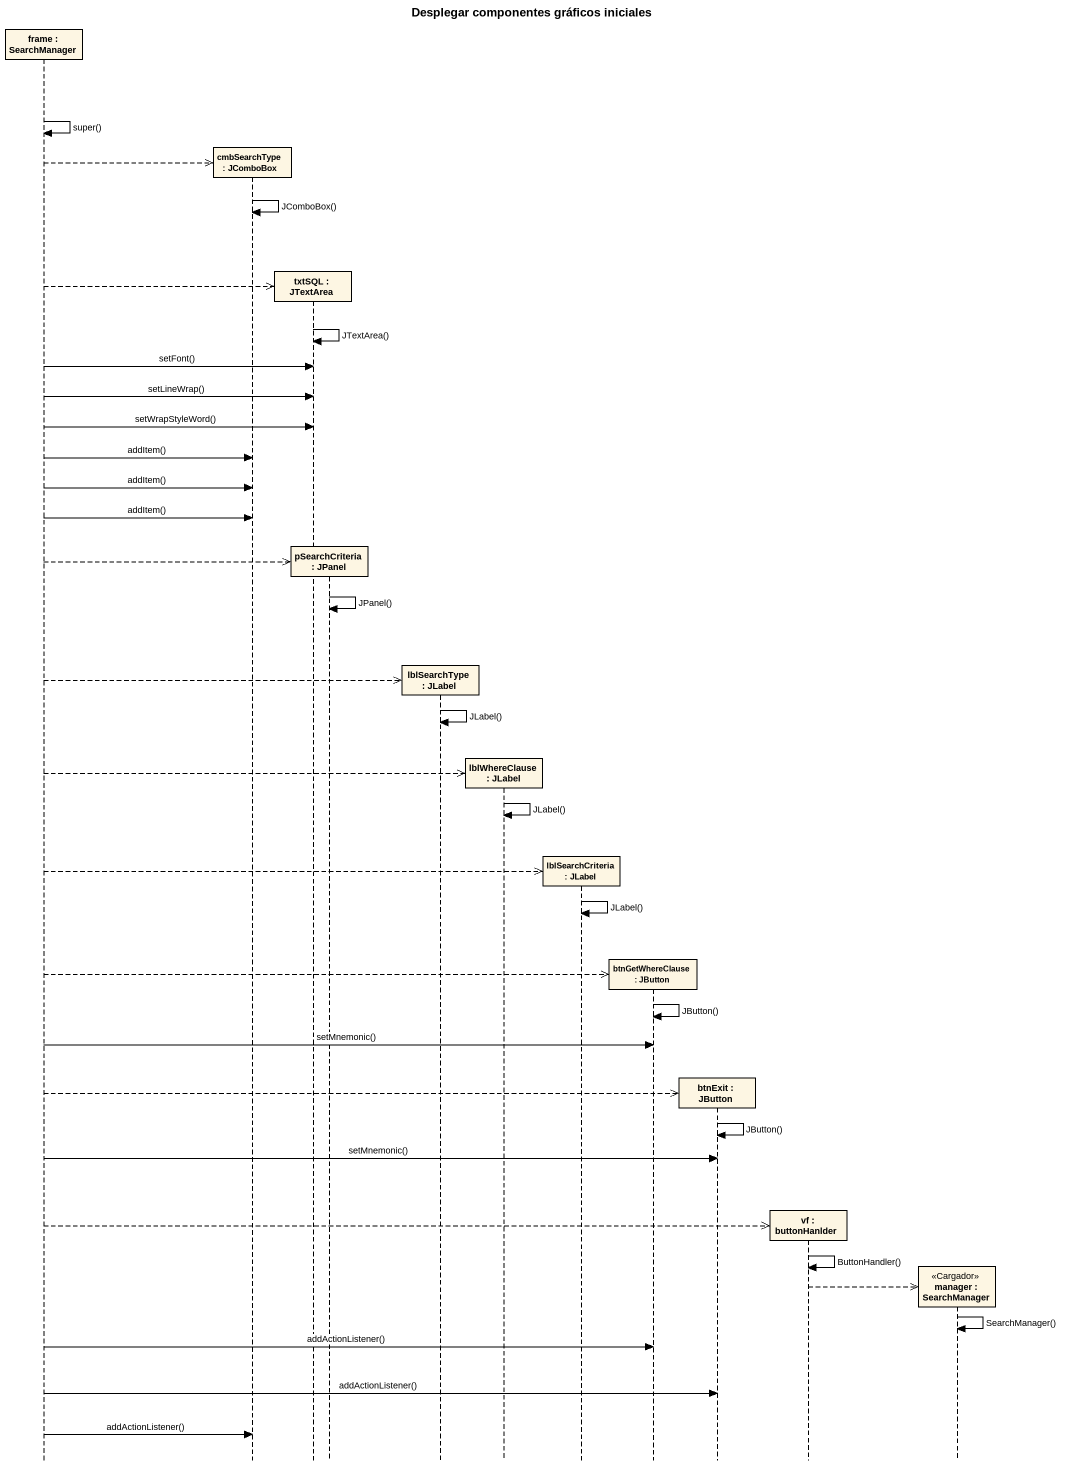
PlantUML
@startuml
title Desplegar componentes gráficos iniciales
hide footbox
participant "frame : SearchManager" as frame_
participant "cmbSearchType : JComboBox" as cmbSearchType
participant "txtSQL : JTextArea" as txtSQL
participant "pSearchCriteria : JPanel" as pSearchCriteria
participant "lblSearchType : JLabel" as lblSearchType
participant "lblWhereClause : JLabel" as lblWhereClause
participant "lblSearchCriteria : JLabel" as lblSearchCriteria
participant "btnGetWhereClause : JButton" as btnGetWhereClause
participant "btnExit : JButton" as btnExit
participant "vf : buttonHanlder" as vf
participant "manager : SearchManager" as manager <<Cargador>>

frame_ -> frame_ : super()
frame_ -->> cmbSearchType **
cmbSearchType -> cmbSearchType : JComboBox()
frame_ -->> txtSQL **
txtSQL -> txtSQL : JTextArea()
frame_ -> txtSQL : setFont()
frame_ -> txtSQL : setLineWrap()
frame_ -> txtSQL : setWrapStyleWord()
frame_ -> cmbSearchType : addItem()
frame_ -> cmbSearchType : addItem()
frame_ -> cmbSearchType : addItem()
frame_ -->> pSearchCriteria **
pSearchCriteria -> pSearchCriteria : JPanel()
frame_ -->> lblSearchType **
lblSearchType -> lblSearchType : JLabel()
frame_ -->> lblWhereClause **
lblWhereClause -> lblWhereClause : JLabel()
frame_ -->> lblSearchCriteria **
lblSearchCriteria -> lblSearchCriteria : JLabel()
frame_ -->> btnGetWhereClause **
btnGetWhereClause -> btnGetWhereClause : JButton()
frame_ -> btnGetWhereClause : setMnemonic()
frame_ -->> btnExit **
btnExit -> btnExit : JButton()
frame_ -> btnExit : setMnemonic()
frame_ -->> vf **
vf -> vf : ButtonHandler()
vf -->> manager **
manager -> manager : SearchManager()
frame_ -> btnGetWhereClause : addActionListener()
frame_ -> btnExit : addActionListener()
frame_ -> cmbSearchType : addActionListener()
@enduml
